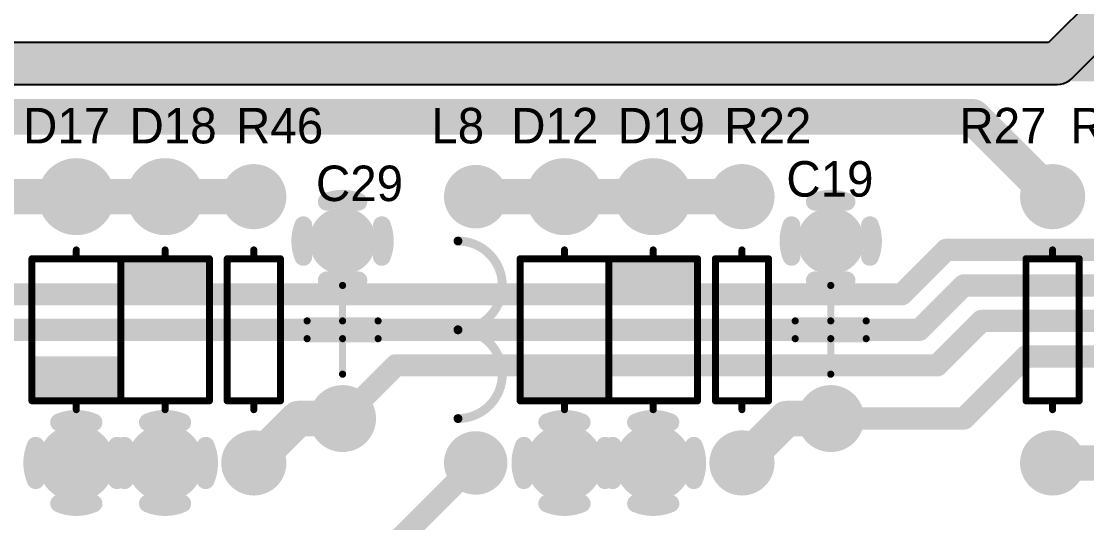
# Model space of a CAD drawing. Header units: millimetres. Extents: x 37 to 228, y -28 to 210.
# Drawn here: x 98.79 to 129.28, y 138.02 to 152.37 of the extents above; entities that cross this region are included whole.
import ezdxf

# ---------------------------------------------------------------- set-up
doc = ezdxf.new("R2010")
doc.units = ezdxf.units.MM
for name, color, linetype in [('BottomLayer', 5, 'Continuous'), ('BottomSolder', 6, 'Continuous'), ('InternalPlane1', 76, 'Continuous'), ('InternalPlane2', 16, 'Continuous'), ('MultiLayer', 9, 'Continuous'), ('TopLayer', 1, 'Continuous'), ('TopOverlay', 2, 'Continuous'), ('TopSolder', 216, 'Continuous')]:
    doc.layers.add(name, color=color, linetype=linetype)

# ---------------------------------------------------------------- blocks, each defined once
blk = doc.blocks.new('AXIAL_0_3_10')
at = {"layer": 'BottomLayer', "const_width": 0.75}
for points in [[(-4.185, 0, 1), (-3.435, 0, 1)], [(3.435, 0, 1), (4.185, 0, 1)]]:
    blk.add_lwpolyline(points, format="xyb", close=True, dxfattribs=at)
at = {"layer": 'BottomSolder', "const_width": 0.852}
for points in [[(-4.236, 0, 1), (-3.384, 0, 1)], [(3.384, 0, 1), (4.236, 0, 1)]]:
    blk.add_lwpolyline(points, format="xyb", close=True, dxfattribs=at)
at = {"layer": 'InternalPlane1', "const_width": 0.933}
for points in [[(-4.276, 0, 1), (-3.344, 0, 1)], [(3.344, 0, 1), (4.276, 0, 1)]]:
    blk.add_lwpolyline(points, format="xyb", close=True, dxfattribs=at)
at = {"layer": 'InternalPlane2', "const_width": 0.933}
for points in [[(-4.276, 0, 1), (-3.344, 0, 1)], [(3.344, 0, 1), (4.276, 0, 1)]]:
    blk.add_lwpolyline(points, format="xyb", close=True, dxfattribs=at)
at = {"layer": 'MultiLayer', "const_width": 0.75}
for points in [[(-4.185, 0, 1), (-3.435, 0, 1)], [(3.435, 0, 1), (4.185, 0, 1)]]:
    blk.add_lwpolyline(points, format="xyb", close=True, dxfattribs=at)
at = {"layer": 'TopLayer', "const_width": 0.75}
for points in [[(-4.185, 0, 1), (-3.435, 0, 1)], [(3.435, 0, 1), (4.185, 0, 1)]]:
    blk.add_lwpolyline(points, format="xyb", close=True, dxfattribs=at)
at = {"layer": 'TopOverlay', "const_width": 0.2}
for points in [[(-2.032, 0.254), (-2.032, 0.762)], [(2.032, 0.762), (-2.032, 0.762)], [(2.032, -0.762), (2.032, 0.762)], [(-2.032, -0.762), (-2.032, 0.254)], [(-2.057, 0), (-2.286, 0)], [(2.286, 0), (2.032, 0)], [(2.032, -0.762), (-2.032, -0.762)]]:
    blk.add_lwpolyline(points, dxfattribs=at)
at = {"layer": 'TopOverlay', "const_width": 0.1}
for points in [[(-2.082, 0.762, 1), (-1.982, 0.762, 1)], [(-2.082, 0.762, 1), (-1.982, 0.762, 1)], [(1.982, 0.762, 1), (2.082, 0.762, 1)], [(1.982, 0.762, 1), (2.082, 0.762, 1)], [(-2.082, 0.254, 1), (-1.982, 0.254, 1)], [(-2.082, 0.254, 1), (-1.982, 0.254, 1)], [(-2.336, 0, 1), (-2.236, 0, 1)], [(-2.107, 0, 1), (-2.007, 0, 1)], [(1.982, 0, 1), (2.082, 0, 1)], [(2.236, 0, 1), (2.336, 0, 1)], [(-2.082, -0.762, 1), (-1.982, -0.762, 1)], [(-2.082, -0.762, 1), (-1.982, -0.762, 1)], [(1.982, -0.762, 1), (2.082, -0.762, 1)], [(1.982, -0.762, 1), (2.082, -0.762, 1)]]:
    blk.add_lwpolyline(points, format="xyb", close=True, dxfattribs=at)
at = {"layer": 'TopSolder', "const_width": 0.852}
for points in [[(-4.236, 0, 1), (-3.384, 0, 1)], [(3.384, 0, 1), (4.236, 0, 1)]]:
    blk.add_lwpolyline(points, format="xyb", close=True, dxfattribs=at)
blk = doc.blocks.new('I________0_3_11')
at = {"layer": 'BottomLayer', "const_width": 0.75}
for points in [[(-4.185, 0, 1), (-3.435, 0, 1)], [(3.435, 0, 1), (4.185, 0, 1)]]:
    blk.add_lwpolyline(points, format="xyb", close=True, dxfattribs=at)
at = {"layer": 'BottomSolder', "const_width": 0.852}
for points in [[(-4.236, 0, 1), (-3.384, 0, 1)], [(3.384, 0, 1), (4.236, 0, 1)]]:
    blk.add_lwpolyline(points, format="xyb", close=True, dxfattribs=at)
at = {"layer": 'InternalPlane1', "const_width": 0.908}
for points in [[(-4.264, 0, 1), (-3.356, 0, 1)], [(3.356, 0, 1), (4.264, 0, 1)]]:
    blk.add_lwpolyline(points, format="xyb", close=True, dxfattribs=at)
at = {"layer": 'InternalPlane2', "const_width": 0.908}
for points in [[(-4.264, 0, 1), (-3.356, 0, 1)], [(3.356, 0, 1), (4.264, 0, 1)]]:
    blk.add_lwpolyline(points, format="xyb", close=True, dxfattribs=at)
at = {"layer": 'MultiLayer', "const_width": 0.75}
for points in [[(-4.185, 0, 1), (-3.435, 0, 1)], [(3.435, 0, 1), (4.185, 0, 1)]]:
    blk.add_lwpolyline(points, format="xyb", close=True, dxfattribs=at)
at = {"layer": 'TopLayer', "const_width": 0.75}
for points in [[(-4.185, 0, 1), (-3.435, 0, 1)], [(3.435, 0, 1), (4.185, 0, 1)]]:
    blk.add_lwpolyline(points, format="xyb", close=True, dxfattribs=at)
at = {"layer": 'TopOverlay', "const_width": 0.254}
for points in [[(0, 0.508, -1), (-2.54, 0.508)], [(2.54, 0.508, -1), (0, 0.508)]]:
    blk.add_lwpolyline(points, format="xyb", dxfattribs=at)
at = {"layer": 'TopOverlay', "const_width": 0.127}
for points in [[(-2.603, 0.508, 1), (-2.477, 0.508, 1)], [(-0.064, 0.508, 1), (0.064, 0.508, 1)], [(-0.064, 0.508, 1), (0.064, 0.508, 1)], [(2.477, 0.508, 1), (2.603, 0.508, 1)]]:
    blk.add_lwpolyline(points, format="xyb", close=True, dxfattribs=at)
at = {"layer": 'TopSolder', "const_width": 0.852}
for points in [[(-4.236, 0, 1), (-3.384, 0, 1)], [(3.384, 0, 1), (4.236, 0, 1)]]:
    blk.add_lwpolyline(points, format="xyb", close=True, dxfattribs=at)
blk = doc.blocks.new('DIODE_0_3_12')
at = {"layer": 'BottomLayer', "const_width": 1}
for points in [[(-4.31, 0, 1), (-3.31, 0, 1)], [(3.31, 0, 1), (4.31, 0, 1)]]:
    blk.add_lwpolyline(points, format="xyb", close=True, dxfattribs=at)
at = {"layer": 'BottomSolder', "const_width": 1.102}
for points in [[(-4.361, 0, 1), (-3.259, 0, 1)], [(3.259, 0, 1), (4.361, 0, 1)]]:
    blk.add_lwpolyline(points, format="xyb", close=True, dxfattribs=at)
at = {"layer": 'InternalPlane1', "const_width": 0.508}
for points in [[(3.317, 1.162, -0.203452), (4.303, 1.162)], [(2.648, -0.493, -0.203452), (2.648, 0.493)], [(4.972, 0.493, -0.203452), (4.972, -0.493)], [(4.303, -1.162, -0.203452), (3.317, -1.162)]]:
    blk.add_lwpolyline(points, format="xyb", dxfattribs=at)
at = {"layer": 'InternalPlane1'}
for points, const_width in [([(3.19, 1.162, 1), (3.444, 1.162, 1)], 0.254), ([(4.176, 1.162, 1), (4.43, 1.162, 1)], 0.254), ([(-4.314, 0, 1), (-3.306, 0, 1)], 1.008), ([(2.521, 0.493, 1), (2.775, 0.493, 1)], 0.254), ([(4.845, 0.493, 1), (5.099, 0.493, 1)], 0.254), ([(2.521, -0.493, 1), (2.775, -0.493, 1)], 0.254), ([(4.845, -0.493, 1), (5.099, -0.493, 1)], 0.254), ([(3.19, -1.162, 1), (3.444, -1.162, 1)], 0.254), ([(4.176, -1.162, 1), (4.43, -1.162, 1)], 0.254)]:
    blk.add_lwpolyline(points, format="xyb", close=True, dxfattribs=dict(at, const_width=const_width))
at = {"layer": 'InternalPlane2', "const_width": 1.008}
for points in [[(-4.314, 0, 1), (-3.306, 0, 1)], [(3.306, 0, 1), (4.314, 0, 1)]]:
    blk.add_lwpolyline(points, format="xyb", close=True, dxfattribs=at)
at = {"layer": 'MultiLayer', "const_width": 1}
for points in [[(-4.31, 0, 1), (-3.31, 0, 1)], [(3.31, 0, 1), (4.31, 0, 1)]]:
    blk.add_lwpolyline(points, format="xyb", close=True, dxfattribs=at)
at = {"layer": 'TopLayer', "const_width": 1}
for points in [[(-4.31, 0, 1), (-3.31, 0, 1)], [(3.31, 0, 1), (4.31, 0, 1)]]:
    blk.add_lwpolyline(points, format="xyb", close=True, dxfattribs=at)
at = {"layer": 'TopOverlay', "const_width": 0.2}
for points in [[(2.032, 1.27), (-2.032, 1.27)], [(-2.032, -1.27), (-2.032, 1.27)], [(2.032, -1.27), (2.032, 1.27)], [(-2.032, 0), (-2.286, 0)], [(2.286, 0), (2.032, 0)], [(2.032, -1.27), (-2.032, -1.27)]]:
    blk.add_lwpolyline(points, dxfattribs=at)
at = {"layer": 'TopOverlay', "const_width": 0.1}
for points in [[(-2.082, 1.27, 1), (-1.982, 1.27, 1)], [(-2.082, 1.27, 1), (-1.982, 1.27, 1)], [(1.982, 1.27, 1), (2.082, 1.27, 1)], [(1.982, 1.27, 1), (2.082, 1.27, 1)], [(-2.336, 0, 1), (-2.236, 0, 1)], [(-2.082, 0, 1), (-1.982, 0, 1)], [(1.982, 0, 1), (2.082, 0, 1)], [(2.236, 0, 1), (2.336, 0, 1)], [(-2.082, -1.27, 1), (-1.982, -1.27, 1)], [(-2.082, -1.27, 1), (-1.982, -1.27, 1)], [(1.982, -1.27, 1), (2.082, -1.27, 1)], [(1.982, -1.27, 1), (2.082, -1.27, 1)]]:
    blk.add_lwpolyline(points, format="xyb", close=True, dxfattribs=at)
at = {"layer": 'TopOverlay'}
blk.add_solid([(-2.032, -1.27), (-0.762, -1.27), (-2.032, 1.27), (-0.762, 1.27)], dxfattribs=at)
at = {"layer": 'TopSolder', "const_width": 1.102}
for points in [[(-4.361, 0, 1), (-3.259, 0, 1)], [(3.259, 0, 1), (4.361, 0, 1)]]:
    blk.add_lwpolyline(points, format="xyb", close=True, dxfattribs=at)
blk = doc.blocks.new('DIODE_0_3_13')
at = {"layer": 'BottomLayer', "const_width": 1}
for points in [[(-4.31, 0, 1), (-3.31, 0, 1)], [(3.31, 0, 1), (4.31, 0, 1)]]:
    blk.add_lwpolyline(points, format="xyb", close=True, dxfattribs=at)
at = {"layer": 'BottomSolder', "const_width": 1.102}
for points in [[(-4.361, 0, 1), (-3.259, 0, 1)], [(3.259, 0, 1), (4.361, 0, 1)]]:
    blk.add_lwpolyline(points, format="xyb", close=True, dxfattribs=at)
at = {"layer": 'InternalPlane1', "const_width": 1.008}
for points in [[(-4.314, 0, 1), (-3.306, 0, 1)], [(3.306, 0, 1), (4.314, 0, 1)]]:
    blk.add_lwpolyline(points, format="xyb", close=True, dxfattribs=at)
at = {"layer": 'InternalPlane2', "const_width": 0.508}
for points in [[(-4.303, 1.162, -0.203452), (-3.317, 1.162)], [(-4.972, -0.493, -0.203452), (-4.972, 0.493)], [(-2.648, 0.493, -0.203452), (-2.648, -0.493)], [(-3.317, -1.162, -0.203452), (-4.303, -1.162)]]:
    blk.add_lwpolyline(points, format="xyb", dxfattribs=at)
at = {"layer": 'InternalPlane2'}
for points, const_width in [([(-4.43, 1.162, 1), (-4.176, 1.162, 1)], 0.254), ([(-3.444, 1.162, 1), (-3.19, 1.162, 1)], 0.254), ([(3.306, 0, 1), (4.314, 0, 1)], 1.008), ([(-5.099, 0.493, 1), (-4.845, 0.493, 1)], 0.254), ([(-2.775, 0.493, 1), (-2.521, 0.493, 1)], 0.254), ([(-5.099, -0.493, 1), (-4.845, -0.493, 1)], 0.254), ([(-2.775, -0.493, 1), (-2.521, -0.493, 1)], 0.254), ([(-4.43, -1.162, 1), (-4.176, -1.162, 1)], 0.254), ([(-3.444, -1.162, 1), (-3.19, -1.162, 1)], 0.254)]:
    blk.add_lwpolyline(points, format="xyb", close=True, dxfattribs=dict(at, const_width=const_width))
at = {"layer": 'MultiLayer', "const_width": 1}
for points in [[(-4.31, 0, 1), (-3.31, 0, 1)], [(3.31, 0, 1), (4.31, 0, 1)]]:
    blk.add_lwpolyline(points, format="xyb", close=True, dxfattribs=at)
at = {"layer": 'TopLayer', "const_width": 1}
for points in [[(-4.31, 0, 1), (-3.31, 0, 1)], [(3.31, 0, 1), (4.31, 0, 1)]]:
    blk.add_lwpolyline(points, format="xyb", close=True, dxfattribs=at)
at = {"layer": 'TopOverlay', "const_width": 0.2}
for points in [[(-2.032, 1.27), (2.032, 1.27)], [(-2.032, 1.27), (-2.032, -1.27)], [(2.032, 1.27), (2.032, -1.27)], [(-2.286, 0), (-2.032, 0)], [(2.032, 0), (2.286, 0)], [(-2.032, -1.27), (2.032, -1.27)]]:
    blk.add_lwpolyline(points, dxfattribs=at)
at = {"layer": 'TopOverlay', "const_width": 0.1}
for points in [[(-2.082, 1.27, 1), (-1.982, 1.27, 1)], [(-2.082, 1.27, 1), (-1.982, 1.27, 1)], [(1.982, 1.27, 1), (2.082, 1.27, 1)], [(1.982, 1.27, 1), (2.082, 1.27, 1)], [(-2.336, 0, 1), (-2.236, 0, 1)], [(-2.082, 0, 1), (-1.982, 0, 1)], [(1.982, 0, 1), (2.082, 0, 1)], [(2.236, 0, 1), (2.336, 0, 1)], [(-2.082, -1.27, 1), (-1.982, -1.27, 1)], [(-2.082, -1.27, 1), (-1.982, -1.27, 1)], [(1.982, -1.27, 1), (2.082, -1.27, 1)], [(1.982, -1.27, 1), (2.082, -1.27, 1)]]:
    blk.add_lwpolyline(points, format="xyb", close=True, dxfattribs=at)
at = {"layer": 'TopOverlay'}
blk.add_solid([(-2.032, -1.27), (-0.762, -1.27), (-2.032, 1.27), (-0.762, 1.27)], dxfattribs=at)
at = {"layer": 'TopSolder', "const_width": 1.102}
for points in [[(-4.361, 0, 1), (-3.259, 0, 1)], [(3.259, 0, 1), (4.361, 0, 1)]]:
    blk.add_lwpolyline(points, format="xyb", close=True, dxfattribs=at)
blk = doc.blocks.new('DIODE_0_3_16')
at = {"layer": 'BottomLayer', "const_width": 1}
for points in [[(-4.31, 0, 1), (-3.31, 0, 1)], [(3.31, 0, 1), (4.31, 0, 1)]]:
    blk.add_lwpolyline(points, format="xyb", close=True, dxfattribs=at)
at = {"layer": 'BottomSolder', "const_width": 1.102}
for points in [[(-4.361, 0, 1), (-3.259, 0, 1)], [(3.259, 0, 1), (4.361, 0, 1)]]:
    blk.add_lwpolyline(points, format="xyb", close=True, dxfattribs=at)
at = {"layer": 'InternalPlane1', "const_width": 0.508}
for points in [[(3.317, 1.162, -0.203452), (4.303, 1.162)], [(2.648, -0.493, -0.203452), (2.648, 0.493)], [(4.972, 0.493, -0.203452), (4.972, -0.493)], [(4.303, -1.162, -0.203452), (3.317, -1.162)]]:
    blk.add_lwpolyline(points, format="xyb", dxfattribs=at)
at = {"layer": 'InternalPlane1'}
for points, const_width in [([(3.19, 1.162, 1), (3.444, 1.162, 1)], 0.254), ([(4.176, 1.162, 1), (4.43, 1.162, 1)], 0.254), ([(-4.314, 0, 1), (-3.306, 0, 1)], 1.008), ([(2.521, 0.493, 1), (2.775, 0.493, 1)], 0.254), ([(4.845, 0.493, 1), (5.099, 0.493, 1)], 0.254), ([(2.521, -0.493, 1), (2.775, -0.493, 1)], 0.254), ([(4.845, -0.493, 1), (5.099, -0.493, 1)], 0.254), ([(3.19, -1.162, 1), (3.444, -1.162, 1)], 0.254), ([(4.176, -1.162, 1), (4.43, -1.162, 1)], 0.254)]:
    blk.add_lwpolyline(points, format="xyb", close=True, dxfattribs=dict(at, const_width=const_width))
at = {"layer": 'InternalPlane2', "const_width": 1.008}
for points in [[(-4.314, 0, 1), (-3.306, 0, 1)], [(3.306, 0, 1), (4.314, 0, 1)]]:
    blk.add_lwpolyline(points, format="xyb", close=True, dxfattribs=at)
at = {"layer": 'MultiLayer', "const_width": 1}
for points in [[(-4.31, 0, 1), (-3.31, 0, 1)], [(3.31, 0, 1), (4.31, 0, 1)]]:
    blk.add_lwpolyline(points, format="xyb", close=True, dxfattribs=at)
at = {"layer": 'TopLayer', "const_width": 1}
for points in [[(-4.31, 0, 1), (-3.31, 0, 1)], [(3.31, 0, 1), (4.31, 0, 1)]]:
    blk.add_lwpolyline(points, format="xyb", close=True, dxfattribs=at)
at = {"layer": 'TopOverlay', "const_width": 0.2}
for points in [[(2.032, 1.27), (-2.032, 1.27)], [(-2.032, -1.27), (-2.032, 1.27)], [(2.032, -1.27), (2.032, 1.27)], [(-2.032, 0), (-2.286, 0)], [(2.286, 0), (2.032, 0)], [(2.032, -1.27), (-2.032, -1.27)]]:
    blk.add_lwpolyline(points, dxfattribs=at)
at = {"layer": 'TopOverlay', "const_width": 0.1}
for points in [[(-2.082, 1.27, 1), (-1.982, 1.27, 1)], [(-2.082, 1.27, 1), (-1.982, 1.27, 1)], [(1.982, 1.27, 1), (2.082, 1.27, 1)], [(1.982, 1.27, 1), (2.082, 1.27, 1)], [(-2.336, 0, 1), (-2.236, 0, 1)], [(-2.082, 0, 1), (-1.982, 0, 1)], [(1.982, 0, 1), (2.082, 0, 1)], [(2.236, 0, 1), (2.336, 0, 1)], [(-2.082, -1.27, 1), (-1.982, -1.27, 1)], [(-2.082, -1.27, 1), (-1.982, -1.27, 1)], [(1.982, -1.27, 1), (2.082, -1.27, 1)], [(1.982, -1.27, 1), (2.082, -1.27, 1)]]:
    blk.add_lwpolyline(points, format="xyb", close=True, dxfattribs=at)
at = {"layer": 'TopOverlay'}
blk.add_solid([(-2.032, -1.27), (-0.762, -1.27), (-2.032, 1.27), (-0.762, 1.27)], dxfattribs=at)
at = {"layer": 'TopSolder', "const_width": 1.102}
for points in [[(-4.361, 0, 1), (-3.259, 0, 1)], [(3.259, 0, 1), (4.361, 0, 1)]]:
    blk.add_lwpolyline(points, format="xyb", close=True, dxfattribs=at)
blk = doc.blocks.new('DIODE_0_3_17')
at = {"layer": 'BottomLayer', "const_width": 1}
for points in [[(-4.31, 0, 1), (-3.31, 0, 1)], [(3.31, 0, 1), (4.31, 0, 1)]]:
    blk.add_lwpolyline(points, format="xyb", close=True, dxfattribs=at)
at = {"layer": 'BottomSolder', "const_width": 1.102}
for points in [[(-4.361, 0, 1), (-3.259, 0, 1)], [(3.259, 0, 1), (4.361, 0, 1)]]:
    blk.add_lwpolyline(points, format="xyb", close=True, dxfattribs=at)
at = {"layer": 'InternalPlane1', "const_width": 1.008}
for points in [[(-4.314, 0, 1), (-3.306, 0, 1)], [(3.306, 0, 1), (4.314, 0, 1)]]:
    blk.add_lwpolyline(points, format="xyb", close=True, dxfattribs=at)
at = {"layer": 'InternalPlane2', "const_width": 0.508}
for points in [[(-4.303, 1.162, -0.203452), (-3.317, 1.162)], [(-4.972, -0.493, -0.203452), (-4.972, 0.493)], [(-2.648, 0.493, -0.203452), (-2.648, -0.493)], [(-3.317, -1.162, -0.203452), (-4.303, -1.162)]]:
    blk.add_lwpolyline(points, format="xyb", dxfattribs=at)
at = {"layer": 'InternalPlane2'}
for points, const_width in [([(-4.43, 1.162, 1), (-4.176, 1.162, 1)], 0.254), ([(-3.444, 1.162, 1), (-3.19, 1.162, 1)], 0.254), ([(3.306, 0, 1), (4.314, 0, 1)], 1.008), ([(-5.099, 0.493, 1), (-4.845, 0.493, 1)], 0.254), ([(-2.775, 0.493, 1), (-2.521, 0.493, 1)], 0.254), ([(-5.099, -0.493, 1), (-4.845, -0.493, 1)], 0.254), ([(-2.775, -0.493, 1), (-2.521, -0.493, 1)], 0.254), ([(-4.43, -1.162, 1), (-4.176, -1.162, 1)], 0.254), ([(-3.444, -1.162, 1), (-3.19, -1.162, 1)], 0.254)]:
    blk.add_lwpolyline(points, format="xyb", close=True, dxfattribs=dict(at, const_width=const_width))
at = {"layer": 'MultiLayer', "const_width": 1}
for points in [[(-4.31, 0, 1), (-3.31, 0, 1)], [(3.31, 0, 1), (4.31, 0, 1)]]:
    blk.add_lwpolyline(points, format="xyb", close=True, dxfattribs=at)
at = {"layer": 'TopLayer', "const_width": 1}
for points in [[(-4.31, 0, 1), (-3.31, 0, 1)], [(3.31, 0, 1), (4.31, 0, 1)]]:
    blk.add_lwpolyline(points, format="xyb", close=True, dxfattribs=at)
at = {"layer": 'TopOverlay', "const_width": 0.2}
for points in [[(-2.032, 1.27), (2.032, 1.27)], [(-2.032, 1.27), (-2.032, -1.27)], [(2.032, 1.27), (2.032, -1.27)], [(-2.286, 0), (-2.032, 0)], [(2.032, 0), (2.286, 0)], [(-2.032, -1.27), (2.032, -1.27)]]:
    blk.add_lwpolyline(points, dxfattribs=at)
at = {"layer": 'TopOverlay', "const_width": 0.1}
for points in [[(-2.082, 1.27, 1), (-1.982, 1.27, 1)], [(-2.082, 1.27, 1), (-1.982, 1.27, 1)], [(1.982, 1.27, 1), (2.082, 1.27, 1)], [(1.982, 1.27, 1), (2.082, 1.27, 1)], [(-2.336, 0, 1), (-2.236, 0, 1)], [(-2.082, 0, 1), (-1.982, 0, 1)], [(1.982, 0, 1), (2.082, 0, 1)], [(2.236, 0, 1), (2.336, 0, 1)], [(-2.082, -1.27, 1), (-1.982, -1.27, 1)], [(-2.082, -1.27, 1), (-1.982, -1.27, 1)], [(1.982, -1.27, 1), (2.082, -1.27, 1)], [(1.982, -1.27, 1), (2.082, -1.27, 1)]]:
    blk.add_lwpolyline(points, format="xyb", close=True, dxfattribs=at)
at = {"layer": 'TopOverlay'}
blk.add_solid([(-2.032, -1.27), (-0.762, -1.27), (-2.032, 1.27), (-0.762, 1.27)], dxfattribs=at)
at = {"layer": 'TopSolder', "const_width": 1.102}
for points in [[(-4.361, 0, 1), (-3.259, 0, 1)], [(3.259, 0, 1), (4.361, 0, 1)]]:
    blk.add_lwpolyline(points, format="xyb", close=True, dxfattribs=at)
blk = doc.blocks.new('CAP_DIP_S_____21')
at = {"layer": 'BottomLayer', "const_width": 0.75}
for points in [[(-2.915, 0, 1), (-2.165, 0, 1)], [(2.165, 0, 1), (2.915, 0, 1)]]:
    blk.add_lwpolyline(points, format="xyb", close=True, dxfattribs=at)
at = {"layer": 'BottomSolder', "const_width": 0.852}
for points in [[(-2.966, 0, 1), (-2.114, 0, 1)], [(2.114, 0, 1), (2.966, 0, 1)]]:
    blk.add_lwpolyline(points, format="xyb", close=True, dxfattribs=at)
at = {"layer": 'InternalPlane1', "const_width": 0.508}
for points in [[(2.086, 1.124, -0.19438), (2.994, 1.124)], [(1.416, -0.454, -0.19438), (1.416, 0.454)], [(3.664, 0.454, -0.19438), (3.664, -0.454)], [(2.994, -1.124, -0.19438), (2.086, -1.124)]]:
    blk.add_lwpolyline(points, format="xyb", dxfattribs=at)
at = {"layer": 'InternalPlane1'}
for points, const_width in [([(1.959, 1.124, 1), (2.213, 1.124, 1)], 0.254), ([(2.867, 1.124, 1), (3.121, 1.124, 1)], 0.254), ([(-3.019, 0, 1), (-2.061, 0, 1)], 0.958), ([(1.289, 0.454, 1), (1.543, 0.454, 1)], 0.254), ([(3.537, 0.454, 1), (3.791, 0.454, 1)], 0.254), ([(1.289, -0.454, 1), (1.543, -0.454, 1)], 0.254), ([(3.537, -0.454, 1), (3.791, -0.454, 1)], 0.254), ([(1.959, -1.124, 1), (2.213, -1.124, 1)], 0.254), ([(2.867, -1.124, 1), (3.121, -1.124, 1)], 0.254)]:
    blk.add_lwpolyline(points, format="xyb", close=True, dxfattribs=dict(at, const_width=const_width))
at = {"layer": 'InternalPlane2', "const_width": 0.958}
for points in [[(-3.019, 0, 1), (-2.061, 0, 1)], [(2.061, 0, 1), (3.019, 0, 1)]]:
    blk.add_lwpolyline(points, format="xyb", close=True, dxfattribs=at)
at = {"layer": 'MultiLayer', "const_width": 0.75}
for points in [[(-2.915, 0, 1), (-2.165, 0, 1)], [(2.165, 0, 1), (2.915, 0, 1)]]:
    blk.add_lwpolyline(points, format="xyb", close=True, dxfattribs=at)
at = {"layer": 'TopLayer', "const_width": 0.75}
for points in [[(-2.915, 0, 1), (-2.165, 0, 1)], [(2.165, 0, 1), (2.915, 0, 1)]]:
    blk.add_lwpolyline(points, format="xyb", close=True, dxfattribs=at)
at = {"layer": 'TopOverlay', "const_width": 0.203}
for points in [[(-0.254, 1.016), (-0.254, -1.016)], [(0.254, 1.016), (0.254, -1.016)], [(-1.27, 0), (-0.254, 0)], [(0.254, 0), (1.27, 0)]]:
    blk.add_lwpolyline(points, dxfattribs=at)
at = {"layer": 'TopOverlay', "const_width": 0.102}
for points in [[(-0.305, 1.016, 1), (-0.203, 1.016, 1)], [(0.203, 1.016, 1), (0.305, 1.016, 1)], [(-1.321, 0, 1), (-1.219, 0, 1)], [(-0.305, 0, 1), (-0.203, 0, 1)], [(0.203, 0, 1), (0.305, 0, 1)], [(1.219, 0, 1), (1.321, 0, 1)], [(-0.305, -1.016, 1), (-0.203, -1.016, 1)], [(0.203, -1.016, 1), (0.305, -1.016, 1)]]:
    blk.add_lwpolyline(points, format="xyb", close=True, dxfattribs=at)
at = {"layer": 'TopSolder', "const_width": 0.852}
for points in [[(-2.966, 0, 1), (-2.114, 0, 1)], [(2.114, 0, 1), (2.966, 0, 1)]]:
    blk.add_lwpolyline(points, format="xyb", close=True, dxfattribs=at)
blk = doc.blocks.new('AXIAL_0_3_40')
at = {"layer": 'BottomLayer', "const_width": 0.75}
for points in [[(-4.185, 0, 1), (-3.435, 0, 1)], [(3.435, 0, 1), (4.185, 0, 1)]]:
    blk.add_lwpolyline(points, format="xyb", close=True, dxfattribs=at)
at = {"layer": 'BottomSolder', "const_width": 0.852}
for points in [[(-4.236, 0, 1), (-3.384, 0, 1)], [(3.384, 0, 1), (4.236, 0, 1)]]:
    blk.add_lwpolyline(points, format="xyb", close=True, dxfattribs=at)
at = {"layer": 'InternalPlane1', "const_width": 0.933}
for points in [[(-4.276, 0, 1), (-3.344, 0, 1)], [(3.344, 0, 1), (4.276, 0, 1)]]:
    blk.add_lwpolyline(points, format="xyb", close=True, dxfattribs=at)
at = {"layer": 'InternalPlane2', "const_width": 0.933}
for points in [[(-4.276, 0, 1), (-3.344, 0, 1)], [(3.344, 0, 1), (4.276, 0, 1)]]:
    blk.add_lwpolyline(points, format="xyb", close=True, dxfattribs=at)
at = {"layer": 'MultiLayer', "const_width": 0.75}
for points in [[(-4.185, 0, 1), (-3.435, 0, 1)], [(3.435, 0, 1), (4.185, 0, 1)]]:
    blk.add_lwpolyline(points, format="xyb", close=True, dxfattribs=at)
at = {"layer": 'TopLayer', "const_width": 0.75}
for points in [[(-4.185, 0, 1), (-3.435, 0, 1)], [(3.435, 0, 1), (4.185, 0, 1)]]:
    blk.add_lwpolyline(points, format="xyb", close=True, dxfattribs=at)
at = {"layer": 'TopOverlay', "const_width": 0.2}
for points in [[(2.032, 0.762), (-2.032, 0.762)], [(-2.032, 0.254), (-2.032, 0.762)], [(2.032, -0.762), (2.032, 0.762)], [(-2.032, -0.762), (-2.032, 0.254)], [(-2.057, 0), (-2.286, 0)], [(2.286, 0), (2.032, 0)], [(2.032, -0.762), (-2.032, -0.762)]]:
    blk.add_lwpolyline(points, dxfattribs=at)
at = {"layer": 'TopOverlay', "const_width": 0.1}
for points in [[(-2.082, 0.762, 1), (-1.982, 0.762, 1)], [(-2.082, 0.762, 1), (-1.982, 0.762, 1)], [(1.982, 0.762, 1), (2.082, 0.762, 1)], [(1.982, 0.762, 1), (2.082, 0.762, 1)], [(-2.082, 0.254, 1), (-1.982, 0.254, 1)], [(-2.082, 0.254, 1), (-1.982, 0.254, 1)], [(-2.336, 0, 1), (-2.236, 0, 1)], [(-2.107, 0, 1), (-2.007, 0, 1)], [(1.982, 0, 1), (2.082, 0, 1)], [(2.236, 0, 1), (2.336, 0, 1)], [(-2.082, -0.762, 1), (-1.982, -0.762, 1)], [(-2.082, -0.762, 1), (-1.982, -0.762, 1)], [(1.982, -0.762, 1), (2.082, -0.762, 1)], [(1.982, -0.762, 1), (2.082, -0.762, 1)]]:
    blk.add_lwpolyline(points, format="xyb", close=True, dxfattribs=at)
at = {"layer": 'TopSolder', "const_width": 0.852}
for points in [[(-4.236, 0, 1), (-3.384, 0, 1)], [(3.384, 0, 1), (4.236, 0, 1)]]:
    blk.add_lwpolyline(points, format="xyb", close=True, dxfattribs=at)
blk = doc.blocks.new('CAP_DIP_S_____87')
at = {"layer": 'BottomLayer', "const_width": 0.75}
for points in [[(-2.915, 0, 1), (-2.165, 0, 1)], [(2.165, 0, 1), (2.915, 0, 1)]]:
    blk.add_lwpolyline(points, format="xyb", close=True, dxfattribs=at)
at = {"layer": 'BottomSolder', "const_width": 0.852}
for points in [[(-2.966, 0, 1), (-2.114, 0, 1)], [(2.114, 0, 1), (2.966, 0, 1)]]:
    blk.add_lwpolyline(points, format="xyb", close=True, dxfattribs=at)
at = {"layer": 'InternalPlane1', "const_width": 0.508}
for points in [[(2.086, 1.124, -0.19438), (2.994, 1.124)], [(1.416, -0.454, -0.19438), (1.416, 0.454)], [(3.664, 0.454, -0.19438), (3.664, -0.454)], [(2.994, -1.124, -0.19438), (2.086, -1.124)]]:
    blk.add_lwpolyline(points, format="xyb", dxfattribs=at)
at = {"layer": 'InternalPlane1'}
for points, const_width in [([(1.959, 1.124, 1), (2.213, 1.124, 1)], 0.254), ([(2.867, 1.124, 1), (3.121, 1.124, 1)], 0.254), ([(-3.019, 0, 1), (-2.061, 0, 1)], 0.958), ([(1.289, 0.454, 1), (1.543, 0.454, 1)], 0.254), ([(3.537, 0.454, 1), (3.791, 0.454, 1)], 0.254), ([(1.289, -0.454, 1), (1.543, -0.454, 1)], 0.254), ([(3.537, -0.454, 1), (3.791, -0.454, 1)], 0.254), ([(1.959, -1.124, 1), (2.213, -1.124, 1)], 0.254), ([(2.867, -1.124, 1), (3.121, -1.124, 1)], 0.254)]:
    blk.add_lwpolyline(points, format="xyb", close=True, dxfattribs=dict(at, const_width=const_width))
at = {"layer": 'InternalPlane2', "const_width": 0.958}
for points in [[(-3.019, 0, 1), (-2.061, 0, 1)], [(2.061, 0, 1), (3.019, 0, 1)]]:
    blk.add_lwpolyline(points, format="xyb", close=True, dxfattribs=at)
at = {"layer": 'MultiLayer', "const_width": 0.75}
for points in [[(-2.915, 0, 1), (-2.165, 0, 1)], [(2.165, 0, 1), (2.915, 0, 1)]]:
    blk.add_lwpolyline(points, format="xyb", close=True, dxfattribs=at)
at = {"layer": 'TopLayer', "const_width": 0.75}
for points in [[(-2.915, 0, 1), (-2.165, 0, 1)], [(2.165, 0, 1), (2.915, 0, 1)]]:
    blk.add_lwpolyline(points, format="xyb", close=True, dxfattribs=at)
at = {"layer": 'TopOverlay', "const_width": 0.203}
for points in [[(-0.254, 1.016), (-0.254, -1.016)], [(0.254, 1.016), (0.254, -1.016)], [(-1.27, 0), (-0.254, 0)], [(0.254, 0), (1.27, 0)]]:
    blk.add_lwpolyline(points, dxfattribs=at)
at = {"layer": 'TopOverlay', "const_width": 0.102}
for points in [[(-0.305, 1.016, 1), (-0.203, 1.016, 1)], [(0.203, 1.016, 1), (0.305, 1.016, 1)], [(-1.321, 0, 1), (-1.219, 0, 1)], [(-0.305, 0, 1), (-0.203, 0, 1)], [(0.203, 0, 1), (0.305, 0, 1)], [(1.219, 0, 1), (1.321, 0, 1)], [(-0.305, -1.016, 1), (-0.203, -1.016, 1)], [(0.203, -1.016, 1), (0.305, -1.016, 1)]]:
    blk.add_lwpolyline(points, format="xyb", close=True, dxfattribs=at)
at = {"layer": 'TopSolder', "const_width": 0.852}
for points in [[(-2.966, 0, 1), (-2.114, 0, 1)], [(2.114, 0, 1), (2.966, 0, 1)]]:
    blk.add_lwpolyline(points, format="xyb", close=True, dxfattribs=at)
blk = doc.blocks.new('AXIAL_0_3_104')
at = {"layer": 'BottomLayer', "const_width": 0.75}
for points in [[(-4.185, 0, 1), (-3.435, 0, 1)], [(3.435, 0, 1), (4.185, 0, 1)]]:
    blk.add_lwpolyline(points, format="xyb", close=True, dxfattribs=at)
at = {"layer": 'BottomSolder', "const_width": 0.852}
for points in [[(-4.236, 0, 1), (-3.384, 0, 1)], [(3.384, 0, 1), (4.236, 0, 1)]]:
    blk.add_lwpolyline(points, format="xyb", close=True, dxfattribs=at)
at = {"layer": 'InternalPlane1', "const_width": 0.933}
for points in [[(-4.276, 0, 1), (-3.344, 0, 1)], [(3.344, 0, 1), (4.276, 0, 1)]]:
    blk.add_lwpolyline(points, format="xyb", close=True, dxfattribs=at)
at = {"layer": 'InternalPlane2', "const_width": 0.933}
for points in [[(-4.276, 0, 1), (-3.344, 0, 1)], [(3.344, 0, 1), (4.276, 0, 1)]]:
    blk.add_lwpolyline(points, format="xyb", close=True, dxfattribs=at)
at = {"layer": 'MultiLayer', "const_width": 0.75}
for points in [[(-4.185, 0, 1), (-3.435, 0, 1)], [(3.435, 0, 1), (4.185, 0, 1)]]:
    blk.add_lwpolyline(points, format="xyb", close=True, dxfattribs=at)
at = {"layer": 'TopLayer', "const_width": 0.75}
for points in [[(-4.185, 0, 1), (-3.435, 0, 1)], [(3.435, 0, 1), (4.185, 0, 1)]]:
    blk.add_lwpolyline(points, format="xyb", close=True, dxfattribs=at)
at = {"layer": 'TopOverlay', "const_width": 0.2}
for points in [[(-2.032, 0.762), (2.032, 0.762)], [(-2.032, 0.762), (-2.032, 0.254)], [(2.032, 0.762), (2.032, -0.762)], [(-2.032, 0.254), (-2.032, -0.762)], [(-2.286, 0), (-2.057, 0)], [(2.032, 0), (2.286, 0)], [(-2.032, -0.762), (2.032, -0.762)]]:
    blk.add_lwpolyline(points, dxfattribs=at)
at = {"layer": 'TopOverlay', "const_width": 0.1}
for points in [[(-2.082, 0.762, 1), (-1.982, 0.762, 1)], [(-2.082, 0.762, 1), (-1.982, 0.762, 1)], [(1.982, 0.762, 1), (2.082, 0.762, 1)], [(1.982, 0.762, 1), (2.082, 0.762, 1)], [(-2.082, 0.254, 1), (-1.982, 0.254, 1)], [(-2.082, 0.254, 1), (-1.982, 0.254, 1)], [(-2.336, 0, 1), (-2.236, 0, 1)], [(-2.107, 0, 1), (-2.007, 0, 1)], [(1.982, 0, 1), (2.082, 0, 1)], [(2.236, 0, 1), (2.336, 0, 1)], [(-2.082, -0.762, 1), (-1.982, -0.762, 1)], [(-2.082, -0.762, 1), (-1.982, -0.762, 1)], [(1.982, -0.762, 1), (2.082, -0.762, 1)], [(1.982, -0.762, 1), (2.082, -0.762, 1)]]:
    blk.add_lwpolyline(points, format="xyb", close=True, dxfattribs=at)
at = {"layer": 'TopSolder', "const_width": 0.852}
for points in [[(-4.236, 0, 1), (-3.384, 0, 1)], [(3.384, 0, 1), (4.236, 0, 1)]]:
    blk.add_lwpolyline(points, format="xyb", close=True, dxfattribs=at)

msp = doc.modelspace()

# ---------------------------------------------------------------- linework, layer by layer
at = {"layer": 'BottomLayer'}
for points, const_width in [([(97.82, 147.35), (100.36, 147.35)], 1.016), ([(100.36, 147.35), (102.9, 147.35)], 1.016), ([(102.9, 147.35), (105.44, 147.35)], 1.016), ([(111.79, 147.35), (114.33, 147.35)], 1.016), ([(114.33, 147.35), (116.87, 147.35)], 1.016), ([(116.87, 147.35), (119.41, 147.35)], 1.016), ([(123.982, 144.556), (125.252, 145.826)], 0.635), ([(125.252, 145.826), (156.494, 145.826)], 0.635), ([(83.596, 144.556), (123.982, 144.556)], 0.635), ([(124.49, 143.54), (125.76, 144.81)], 0.635), ([(125.76, 144.81), (154.97, 144.81)], 0.635), ([(124.998, 142.524), (126.268, 143.794)], 0.635), ([(126.268, 143.794), (153.446, 143.794)], 0.635), ([(96.55, 143.54), (124.49, 143.54)], 0.635), ([(125.76, 141), (127.538, 142.778)], 0.635), ([(127.538, 142.778), (152.976, 142.778)], 0.635), ([(107.98, 141), (109.504, 142.524)], 0.635), ([(109.504, 142.524), (124.998, 142.524)], 0.635), ([(105.44, 139.73), (106.71, 141)], 1.016), ([(106.71, 141), (107.98, 141)], 1.016), ([(119.41, 139.73), (120.68, 141)], 1.016), ([(120.68, 141), (121.95, 141)], 1.016), ([(121.95, 141), (125.76, 141)], 0.635), ([(107.472, 135.412), (111.79, 139.73)], 0.635), ([(128.3, 139.73), (130.84, 139.73)], 1.016)]:
    msp.add_lwpolyline(points, dxfattribs=dict(at, const_width=const_width))
for points, const_width in [([(100.106, 147.35, 1), (100.614, 147.35, 1)], 0.508), ([(100.106, 147.35, 1), (100.614, 147.35, 1)], 0.508), ([(102.646, 147.35, 1), (103.154, 147.35, 1)], 0.508), ([(102.646, 147.35, 1), (103.154, 147.35, 1)], 0.508), ([(105.186, 147.35, 1), (105.694, 147.35, 1)], 0.508), ([(111.536, 147.35, 1), (112.044, 147.35, 1)], 0.508), ([(114.076, 147.35, 1), (114.584, 147.35, 1)], 0.508), ([(114.076, 147.35, 1), (114.584, 147.35, 1)], 0.508), ([(116.616, 147.35, 1), (117.124, 147.35, 1)], 0.508), ([(116.616, 147.35, 1), (117.124, 147.35, 1)], 0.508), ([(119.156, 147.35, 1), (119.664, 147.35, 1)], 0.508), ([(125.093, 145.826, 1), (125.411, 145.826, 1)], 0.318), ([(125.093, 145.826, 1), (125.411, 145.826, 1)], 0.318), ([(123.823, 144.556, 1), (124.141, 144.556, 1)], 0.318), ([(123.823, 144.556, 1), (124.141, 144.556, 1)], 0.318), ([(125.601, 144.81, 1), (125.919, 144.81, 1)], 0.318), ([(125.601, 144.81, 1), (125.919, 144.81, 1)], 0.318), ([(126.109, 143.794, 1), (126.427, 143.794, 1)], 0.318), ([(126.109, 143.794, 1), (126.427, 143.794, 1)], 0.318), ([(124.331, 143.54, 1), (124.649, 143.54, 1)], 0.318), ([(124.331, 143.54, 1), (124.649, 143.54, 1)], 0.318), ([(127.379, 142.778, 1), (127.697, 142.778, 1)], 0.318), ([(127.379, 142.778, 1), (127.697, 142.778, 1)], 0.318), ([(109.345, 142.524, 1), (109.663, 142.524, 1)], 0.318), ([(109.345, 142.524, 1), (109.663, 142.524, 1)], 0.318), ([(124.839, 142.524, 1), (125.157, 142.524, 1)], 0.318), ([(124.839, 142.524, 1), (125.157, 142.524, 1)], 0.318), ([(106.456, 141, 1), (106.964, 141, 1)], 0.508), ([(106.456, 141, 1), (106.964, 141, 1)], 0.508), ([(107.726, 141, 1), (108.234, 141, 1)], 0.508), ([(120.426, 141, 1), (120.934, 141, 1)], 0.508), ([(120.426, 141, 1), (120.934, 141, 1)], 0.508), ([(121.696, 141, 1), (122.204, 141, 1)], 0.508), ([(107.821, 141, 1), (108.139, 141, 1)], 0.318), ([(121.791, 141, 1), (122.109, 141, 1)], 0.318), ([(125.601, 141, 1), (125.919, 141, 1)], 0.318), ([(125.601, 141, 1), (125.919, 141, 1)], 0.318), ([(105.186, 139.73, 1), (105.694, 139.73, 1)], 0.508), ([(111.631, 139.73, 1), (111.949, 139.73, 1)], 0.318), ([(119.156, 139.73, 1), (119.664, 139.73, 1)], 0.508), ([(128.046, 139.73, 1), (128.554, 139.73, 1)], 0.508)]:
    msp.add_lwpolyline(points, format="xyb", close=True, dxfattribs=dict(at, const_width=const_width))
at = {"layer": 'InternalPlane2'}
for p, q in [((131.182, 154.766), (128.178, 151.762)), ((128.853, 150.734), (131.857, 153.739)), ((128.178, 151.762), (82.786, 151.762)), ((128.613, 150.588), (128.7, 150.624)), ((128.7, 150.624), (128.781, 150.673)), ((128.781, 150.673), (128.853, 150.734)), ((82.786, 150.558), (128.427, 150.558)), ((128.427, 150.558), (128.521, 150.566)), ((128.521, 150.566), (128.613, 150.588))]:
    msp.add_line(p, q, dxfattribs=at)
at = {"layer": 'InternalPlane2', "const_width": 1.2}
for points in [[(128.427, 151.16), (131.608, 154.341)], [(82.58, 151.16), (128.427, 151.16)]]:
    msp.add_lwpolyline(points, dxfattribs=at)
at = {"layer": 'InternalPlane2', "const_width": 0.6}
msp.add_lwpolyline([(128.127, 151.16, 1), (128.727, 151.16, 1)], format="xyb", close=True, dxfattribs=at)
msp.add_lwpolyline([(128.127, 151.16, 1), (128.727, 151.16, 1)], format="xyb", close=True, dxfattribs=at)
at = {"layer": 'TopLayer', "const_width": 1.016}
for points in [[(67.34, 151.16), (132.11, 151.16)], [(68.356, 149.636), (126.014, 149.636)], [(126.014, 149.636), (128.3, 147.35)]]:
    msp.add_lwpolyline(points, dxfattribs=at)
at = {"layer": 'TopLayer', "const_width": 0.508}
for points in [[(125.76, 149.636, 1), (126.268, 149.636, 1)], [(125.76, 149.636, 1), (126.268, 149.636, 1)], [(128.046, 147.35, 1), (128.554, 147.35, 1)]]:
    msp.add_lwpolyline(points, format="xyb", close=True, dxfattribs=at)

# ---------------------------------------------------------------- block references
for name, p, rotation in [('DIODE_0_3_17', (100.36, 143.54), 90), ('DIODE_0_3_16', (102.9, 143.54), 270), ('AXIAL_0_3_40', (105.44, 143.54), 270), ('I________0_3_11', (111.79, 143.54), 90), ('DIODE_0_3_13', (114.33, 143.54), 90), ('DIODE_0_3_12', (116.87, 143.54), 270), ('AXIAL_0_3_10', (119.41, 143.54), 270), ('AXIAL_0_3_104', (128.3, 143.54), 90), ('CAP_DIP_S_____21', (107.98, 143.54), 90), ('CAP_DIP_S_____87', (121.95, 143.54), 90)]:
    msp.add_blockref(name, p, dxfattribs=dict(rotation=rotation))

# ---------------------------------------------------------------- texts
at = {"layer": 'TopOverlay'}
for s, p in [('D17', (98.836, 148.874)), ('D18', (101.884, 148.874)), ('R46', (104.932, 148.874)), ('L8', (110.52, 148.874)), ('D12', (112.806, 148.874)), ('D19', (115.854, 148.874)), ('R22', (118.902, 148.874)), ('R27', (125.633, 148.874)), ('R31', (128.808, 148.874)), ('C29', (107.218, 147.223)), ('C19', (120.68, 147.35))]:
    msp.add_text(s, height=1.016, dxfattribs=at).set_placement(p)

doc.saveas('drawing.dxf')
